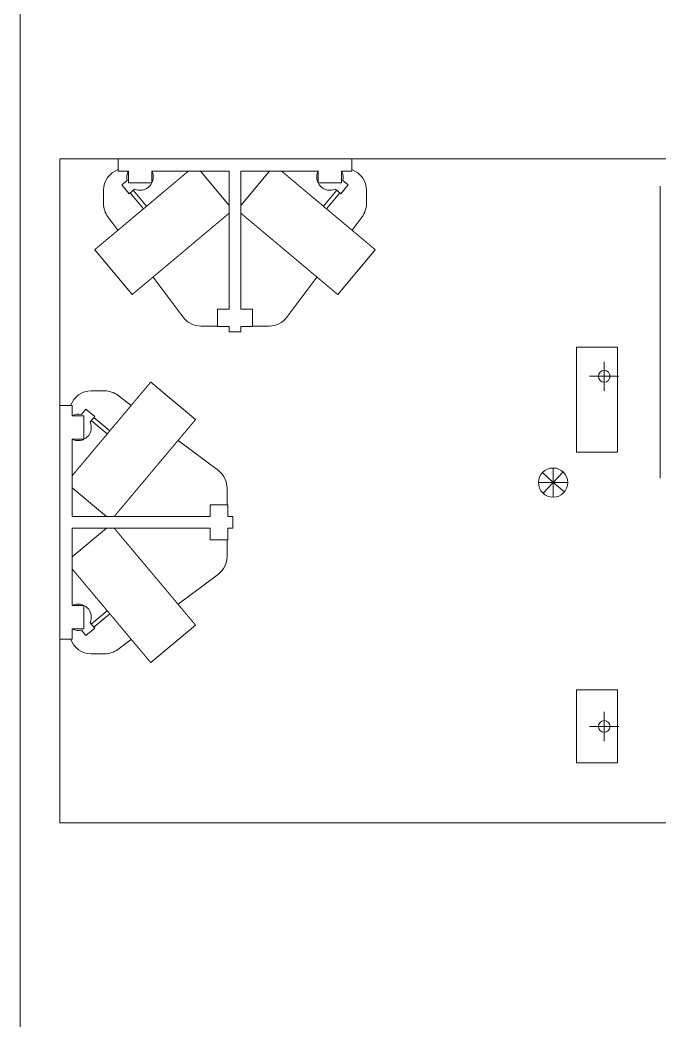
# Model space of a CAD drawing. Header units: millimetres. Extents: x 3056 to 110866, y 16649 to 58349.
# Drawn here: x 49320 to 51511, y 30720 to 34144 of the extents above; entities that cross this region are included whole.
import ezdxf

# ---------------------------------------------------------------- set-up
doc = ezdxf.new("R2010")
doc.units = ezdxf.units.MM
doc.layers.add('1', color=7, linetype='Continuous', true_color=0xffffff)

msp = doc.modelspace()

# ---------------------------------------------------------------- linework, layer by layer
at = {"layer": '1', "color": 143, "linetype": 'Continuous', "lineweight": 13}
msp.add_line((49320.5, 47349.3), (49320.5, 27999.3), dxfattribs=at)
at = {"layer": '1', "color": 80, "linetype": 'Continuous', "lineweight": 13}
for p, q in [((49456.5, 31395.3), (49456.5, 33669.3)), ((49456.5, 31395.3), (49456.5, 33669.3)), ((49456.5, 33669.3), (55083.5, 33669.3)), ((49456.5, 33669.3), (55083.5, 33669.3)), ((49656.5, 33669.3), (49656.5, 33626.3)), ((50456.5, 33669.3), (50456.5, 33626.3)), ((49656.5, 33626.3), (49691.5, 33626.3)), ((49691.5, 33626.3), (49691.5, 33586.3)), ((49771.5, 33626.3), (50036.5, 33626.3)), ((49771.5, 33626.3), (49771.5, 33586.3)), ((50036.5, 33509.2), (49938.2, 33626.3)), ((50036.5, 33626.3), (50036.5, 33154.3)), ((50076.5, 33626.3), (50076.5, 33154.3)), ((50174.7, 33626.3), (50076.5, 33509.2)), ((50076.5, 33626.3), (50341.5, 33626.3)), ((50341.5, 33626.3), (50341.5, 33586.3)), ((50421.5, 33626.3), (50421.5, 33586.3)), ((50421.5, 33626.3), (50456.5, 33626.3)), ((49687.6, 33595.1), (49668.9, 33579.4)), ((50425.3, 33595.1), (50444.1, 33579.4)), ((49606.5, 33515.3), (49606.5, 33561.3)), ((49694.1, 33549.3), (49668.9, 33579.4)), ((49771.5, 33586.3), (49691.5, 33586.3)), ((49712.9, 33565), (49694.1, 33549.3)), ((49753.9, 33506.8), (49708.3, 33561.2)), ((50421.5, 33586.3), (50341.5, 33586.3)), ((50404.7, 33561.2), (50359, 33506.8)), ((50400.1, 33565), (50418.8, 33549.3)), ((50418.8, 33549.3), (50444.1, 33579.4)), ((50506.5, 33561.3), (50506.5, 33515.3)), ((49697.6, 33552.2), (49743.2, 33497.8)), ((50369.7, 33497.8), (50415.4, 33552.2)), ((49621.5, 33470.3), (49655.8, 33424.5)), ((50457.1, 33424.5), (50491.5, 33470.3)), ((49576.2, 33357.7), (49704.8, 33204.5)), ((50408.2, 33204.5), (50536.7, 33357.7)), ((49776, 33264.2), (49879.5, 33126.3)), ((50233.5, 33126.3), (50336.9, 33264.2)), ((49996.5, 33154.3), (49996.5, 33094.3)), ((50036.5, 33154.3), (49996.5, 33154.3)), ((50076.5, 33154.3), (50116.5, 33154.3)), ((50116.5, 33154.3), (50116.5, 33094.3)), ((49996.5, 33096.3), (49939.5, 33096.3)), ((50036.5, 33094.3), (49996.5, 33094.3)), ((50036.5, 33094.3), (50036.5, 33076.3)), ((50076.5, 33076.3), (50036.5, 33076.3)), ((50076.5, 33094.3), (50116.5, 33094.3)), ((50076.5, 33094.3), (50076.5, 33076.3)), ((50076.7, 33091.6), (50076.5, 33091.6)), ((50076.7, 33091.6), (50076.7, 33094.3)), ((50173.5, 33096.3), (50116.5, 33096.3)), ((51226, 33024.3), (51226, 32664.3)), ((51366, 33024.3), (51226, 33024.3)), ((51366, 32664.3), (51366, 33024.3)), ((51320.5, 32974.3), (51320.5, 32874.3)), ((51270.5, 32924.3), (51370.5, 32924.3)), ((49564.5, 32874.3), (49610.5, 32874.3)), ((49921.3, 32776), (49768.1, 32904.6)), ((49701.3, 32824.9), (49655.5, 32859.3)), ((49456.5, 32824.3), (49499.5, 32824.3)), ((49499.5, 32789.3), (49499.5, 32824.3)), ((49530.6, 32793.2), (49546.4, 32811.9)), ((49576.5, 32786.7), (49546.4, 32811.9)), ((49499.5, 32789.3), (49539.5, 32789.3)), ((49539.5, 32789.3), (49539.5, 32709.3)), ((49560.7, 32767.9), (49576.5, 32786.7)), ((49564.6, 32772.5), (49619, 32726.8)), ((49628, 32737.6), (49573.6, 32783.2)), ((49499.5, 32709.3), (49539.5, 32709.3)), ((49499.5, 32444.3), (49499.5, 32709.3)), ((49999.5, 32601.3), (49861.5, 32704.8)), ((51226, 32664.3), (51366, 32664.3)), ((51145.5, 32560.3), (51145.5, 32610.3)), ((51145.5, 32560.3), (51179.8, 32596.7)), ((51145.5, 32560.3), (51109.1, 32594.6)), ((49499.5, 32542.5), (49616.5, 32444.3)), ((50029.5, 32541.3), (50029.5, 32484.3)), ((51145.5, 32560.3), (51095.5, 32560.3)), ((51145.5, 32560.3), (51111.1, 32523.9)), ((51145.5, 32560.3), (51184.3, 32528.8)), ((51145.5, 32560.3), (51145.5, 32510.3)), ((51145.5, 32560.3), (51195.5, 32560.3)), ((49971.5, 32484.3), (50031.5, 32484.3)), ((49971.5, 32444.3), (49971.5, 32484.3)), ((50031.5, 32444.3), (50031.5, 32484.3)), ((49499.5, 32444.3), (49971.5, 32444.3)), ((50034.1, 32444.6), (50031.5, 32444.5)), ((50031.5, 32444.3), (50049.5, 32444.3)), ((50034.1, 32444.6), (50034.1, 32444.3)), ((50049.5, 32444.3), (50049.5, 32404.3)), ((49499.5, 32139.3), (49499.5, 32404.3)), ((49616.5, 32404.3), (49499.5, 32306.1)), ((49499.5, 32404.3), (49971.5, 32404.3)), ((49971.5, 32404.3), (49971.5, 32364.3)), ((50031.5, 32404.3), (50049.5, 32404.3)), ((50031.5, 32404.3), (50031.5, 32364.3)), ((49971.5, 32364.3), (50031.5, 32364.3)), ((50029.5, 32364.3), (50029.5, 32307.3)), ((49861.5, 32143.8), (49999.5, 32247.3)), ((49499.5, 32139.3), (49539.5, 32139.3)), ((49539.5, 32139.3), (49539.5, 32059.3)), ((49619, 32121.8), (49564.6, 32076.1)), ((49573.6, 32065.4), (49628, 32111)), ((49499.5, 32059.3), (49539.5, 32059.3)), ((49499.5, 32024.3), (49499.5, 32059.3)), ((49530.6, 32055.4), (49546.4, 32036.7)), ((49576.5, 32061.9), (49546.4, 32036.7)), ((49560.7, 32080.7), (49576.5, 32061.9)), ((49768.1, 31944), (49921.3, 32072.6)), ((49456.5, 32024.3), (49499.5, 32024.3)), ((49655.5, 31989.3), (49701.3, 32023.7)), ((49610.5, 31974.3), (49564.5, 31974.3)), ((51226, 31850.3), (51226, 31600.3)), ((51366, 31850.3), (51226, 31850.3)), ((51366, 31600.3), (51366, 31850.3)), ((51320.5, 31775.3), (51320.5, 31675.3)), ((51270.5, 31725.3), (51370.5, 31725.3)), ((51226, 31600.3), (51366, 31600.3)), ((55083.5, 31395.3), (49456.5, 31395.3)), ((55083.5, 31395.3), (49456.5, 31395.3))]:
    msp.add_line(p, q, dxfattribs=at)
for centre, radius in [((51320.5, 32924.3), 20), ((51145.5, 32560.3), 50), ((51320.5, 31725.3), 20)]:
    msp.add_circle(centre, radius, dxfattribs=at)
for centre, radius, start, end in [((49681.5, 33561.3), 75, 109.4723, 180), ((49731.5, 33606.3), 45.2, 153.7683, 194.2622), ((49731.5, 33606.3), 45.2, 245.7378, 26.2321), ((50381.5, 33606.3), 45.2, 153.7679, 294.2622), ((50381.5, 33606.3), 45.2, 345.7378, 26.2317), ((50431.5, 33561.3), 75, 0, 70.5277), ((49681.5, 33515.3), 75, 180, 216.8699), ((50431.5, 33515.3), 75, 323.1301, 0), ((49939.5, 33171.3), 75, 216.8699, 270), ((50173.5, 33171.3), 75, 270, 323.1301), ((49564.5, 32799.3), 75, 90, 160.5277), ((49610.5, 32799.3), 75, 53.1301, 90), ((49519.5, 32749.3), 45.2, 75.7378, 116.2317), ((49519.5, 32749.3), 45.2, 243.7679, 24.2622), ((49954.5, 32541.3), 75, 0, 53.1301), ((49954.5, 32307.3), 75, 306.8699, 360), ((49519.5, 32099.3), 45.2, 335.7378, 116.2321), ((49519.5, 32099.3), 45.2, 243.7683, 284.2622), ((49564.5, 32049.3), 75, 199.4723, 270), ((49610.5, 32049.3), 75, 270, 306.8699)]:
    msp.add_arc(centre, radius, start, end, dxfattribs=at)
for points, knots in [([(49896.3, 33626.3), (49894.9, 33625.1), (49893.6, 33624), (49890.7, 33621.6), (49887.7, 33619), (49886.1, 33617.7), (49884.5, 33616.4), (49882.9, 33615), (49881.3, 33613.7), (49877.9, 33610.8), (49876.1, 33609.3), (49874.4, 33607.9), (49872.6, 33606.4), (49870.8, 33604.8), (49868.9, 33603.3), (49867, 33601.7), (49865.1, 33600.1), (49863.2, 33598.5), (49861.2, 33596.8), (49859.2, 33595.2), (49857.2, 33593.5), (49853.1, 33590), (49851.1, 33588.3), (49848.9, 33586.5), (49846.8, 33584.8), (49842.5, 33581.1), (49840.3, 33579.3), (49838.1, 33577.4), (49835.8, 33575.5), (49833.6, 33573.6), (49829, 33569.8), (49826.7, 33567.9), (49824.4, 33565.9), (49822, 33563.9), (49817.3, 33559.9), (49814.9, 33557.9), (49812.4, 33555.9), (49807.6, 33551.8), (49805.1, 33549.8), (49800.2, 33545.6), (49795.2, 33541.4), (49790.2, 33537.2), (49787.6, 33535.1), (49785.1, 33532.9), (49782.5, 33530.8), (49780, 33528.7), (49777.4, 33526.5), (49774.8, 33524.3), (49769.7, 33520), (49764.5, 33515.7), (49759.3, 33511.3), (49756.7, 33509.1), (49754.1, 33506.9), (49751.5, 33504.7), (49748.9, 33502.6), (49746.3, 33500.4), (49741, 33496), (49735.8, 33491.6), (49733.2, 33489.5), (49728.1, 33485.1), (49722.9, 33480.8), (49720.3, 33478.6), (49717.8, 33476.5), (49715.2, 33474.3), (49712.6, 33472.2), (49707.6, 33467.9), (49705, 33465.8), (49700, 33461.6), (49695, 33457.4), (49690.1, 33453.3), (49687.7, 33451.2), (49682.8, 33447.1), (49680.4, 33445.1), (49678, 33443.1), (49673.3, 33439.2), (49668.6, 33435.2), (49666.4, 33433.3), (49664.1, 33431.4), (49659.6, 33427.6), (49657.4, 33425.8), (49655.1, 33423.9), (49650.8, 33420.3), (49646.6, 33416.7), (49644.5, 33415), (49642.4, 33413.2), (49640.4, 33411.5), (49636.4, 33408.2), (49632.5, 33404.9), (49628.7, 33401.7), (49626.8, 33400.1), (49625, 33398.6), (49621.4, 33395.6), (49619.6, 33394.1), (49616.2, 33391.3), (49613, 33388.5), (49609.8, 33385.9), (49608.3, 33384.6), (49605.3, 33382.1), (49602.5, 33379.7), (49599.8, 33377.5), (49598.5, 33376.4), (49597.2, 33375.3), (49594.8, 33373.3), (49592.5, 33371.4), (49591.4, 33370.4), (49590.4, 33369.6), (49588.4, 33367.9), (49587.4, 33367.1), (49586.5, 33366.4), (49585.7, 33365.6), (49584, 33364.2), (49583.3, 33363.6), (49582.5, 33363), (49581.2, 33361.9), (49580.1, 33360.9), (49579, 33360.1), (49578.6, 33359.7), (49578.2, 33359.3), (49577.5, 33358.7), (49577.2, 33358.5), (49576.7, 33358.1), (49576.5, 33357.9), (49576.4, 33357.8), (49576.3, 33357.7), (49576.2, 33357.7), (49576.2, 33357.7)], [0, 0, 0.004297, 0.008583, 0.017594, 0.027014, 0.031922, 0.03682, 0.041921, 0.047017, 0.057596, 0.06307, 0.068539, 0.074203, 0.079856, 0.08568, 0.091514, 0.097504, 0.103499, 0.109665, 0.115827, 0.122145, 0.134936, 0.141403, 0.148027, 0.154642, 0.168161, 0.175045, 0.181939, 0.18896, 0.195984, 0.210266, 0.217524, 0.224778, 0.232139, 0.246979, 0.254439, 0.262007, 0.277215, 0.284855, 0.300324, 0.315928, 0.331666, 0.339598, 0.347521, 0.355503, 0.363488, 0.371516, 0.379537, 0.395671, 0.411854, 0.428087, 0.436221, 0.444351, 0.45249, 0.460634, 0.468768, 0.48505, 0.501297, 0.509417, 0.525614, 0.541748, 0.549779, 0.557801, 0.565796, 0.573782, 0.589655, 0.597524, 0.613223, 0.628767, 0.644169, 0.651822, 0.666967, 0.674441, 0.681924, 0.696673, 0.711217, 0.718372, 0.725521, 0.739597, 0.746495, 0.753403, 0.766957, 0.780229, 0.786713, 0.793203, 0.799539, 0.812055, 0.824253, 0.836117, 0.841959, 0.84764, 0.858803, 0.864304, 0.874919, 0.885166, 0.895017, 0.899749, 0.909007, 0.917861, 0.926292, 0.930395, 0.934291, 0.941864, 0.949005, 0.952457, 0.955687, 0.96193, 0.964927, 0.967705, 0.970478, 0.975566, 0.97787, 0.980181, 0.984315, 0.987983, 0.991156, 0.992509, 0.993852, 0.996063, 0.996926, 0.998396, 0.999011, 0.999375, 0.999753, 0.999869, 1, 1]), ([(50536.7, 33357.7), (50536.7, 33357.7), (50536.7, 33357.7), (50536.5, 33357.8), (50536.4, 33357.9), (50536.2, 33358.1), (50535.8, 33358.5), (50535.5, 33358.7), (50535.1, 33359), (50534.8, 33359.3), (50534.3, 33359.7), (50533.9, 33360.1), (50533.4, 33360.5), (50532.3, 33361.4), (50531.7, 33361.9), (50531.1, 33362.4), (50530.4, 33363), (50529.7, 33363.6), (50528.1, 33364.9), (50527.3, 33365.6), (50526.4, 33366.4), (50525.5, 33367.1), (50523.6, 33368.7), (50522.6, 33369.6), (50521.5, 33370.4), (50520.4, 33371.4), (50519.3, 33372.3), (50518.1, 33373.3), (50517, 33374.3), (50514.5, 33376.4), (50513.1, 33377.5), (50511.8, 33378.6), (50510.4, 33379.7), (50509.1, 33380.9), (50507.6, 33382.1), (50504.6, 33384.6), (50503.1, 33385.9), (50500, 33388.5), (50496.7, 33391.3), (50495, 33392.7), (50493.3, 33394.1), (50491.5, 33395.6), (50489.8, 33397.1), (50486.1, 33400.1), (50482.4, 33403.3), (50480.5, 33404.9), (50478.6, 33406.5), (50476.6, 33408.2), (50474.6, 33409.8), (50472.6, 33411.5), (50470.5, 33413.2), (50466.4, 33416.7), (50464.3, 33418.5), (50462.1, 33420.3), (50460, 33422.1), (50457.8, 33423.9), (50453.4, 33427.6), (50451.1, 33429.5), (50448.9, 33431.4), (50446.6, 33433.3), (50444.3, 33435.2), (50442, 33437.2), (50437.3, 33441.1), (50434.9, 33443.1), (50430.1, 33447.1), (50427.7, 33449.2), (50425.3, 33451.2), (50422.8, 33453.3), (50420.4, 33455.3), (50417.9, 33457.4), (50415.4, 33459.5), (50412.9, 33461.6), (50410.4, 33463.7), (50407.9, 33465.8), (50405.4, 33467.9), (50400.3, 33472.2), (50395.2, 33476.5), (50390, 33480.8), (50384.9, 33485.1), (50382.3, 33487.3), (50379.7, 33489.5), (50374.5, 33493.8), (50371.9, 33496), (50369.3, 33498.2), (50366.7, 33500.4), (50364.1, 33502.6), (50358.9, 33506.9), (50353.7, 33511.3), (50348.5, 33515.7), (50345.9, 33517.8), (50343.3, 33520), (50340.7, 33522.2), (50338.1, 33524.3), (50335.5, 33526.5), (50330.4, 33530.8), (50327.9, 33532.9), (50322.8, 33537.2), (50317.8, 33541.4), (50312.8, 33545.6), (50310.3, 33547.7), (50305.4, 33551.8), (50302.9, 33553.9), (50300.5, 33555.9), (50298.1, 33557.9), (50293.3, 33562), (50290.9, 33563.9), (50286.2, 33567.9), (50283.9, 33569.8), (50279.4, 33573.6), (50277.1, 33575.5), (50274.9, 33577.4), (50270.4, 33581.1), (50266.1, 33584.8), (50261.9, 33588.3), (50259.8, 33590), (50257.7, 33591.8), (50255.7, 33593.5), (50251.7, 33596.8), (50249.8, 33598.5), (50247.8, 33600.1), (50245.9, 33601.7), (50244, 33603.3), (50242.2, 33604.8), (50238.6, 33607.9), (50236.8, 33609.3), (50235.1, 33610.8), (50231.7, 33613.7), (50228.4, 33616.4), (50225.3, 33619), (50223.8, 33620.3), (50220.8, 33622.8), (50219.4, 33624), (50216.6, 33626.3)], [0, 0, 0.000121, 0.000248, 0.000616, 0.00098, 0.001605, 0.003074, 0.003937, 0.005043, 0.006139, 0.007492, 0.008835, 0.010431, 0.013851, 0.015675, 0.017752, 0.01982, 0.02212, 0.026979, 0.029513, 0.032286, 0.035063, 0.041077, 0.044303, 0.047544, 0.050995, 0.054451, 0.058127, 0.061808, 0.069596, 0.073709, 0.077815, 0.082139, 0.086458, 0.090984, 0.100242, 0.104974, 0.114825, 0.125071, 0.130379, 0.135696, 0.141188, 0.146689, 0.158032, 0.169734, 0.175748, 0.181756, 0.187935, 0.194119, 0.200461, 0.206797, 0.219772, 0.226405, 0.233043, 0.239811, 0.246588, 0.260403, 0.267432, 0.27447, 0.281629, 0.288784, 0.296046, 0.310692, 0.318076, 0.333023, 0.340596, 0.348178, 0.355831, 0.363489, 0.371223, 0.378962, 0.386778, 0.394583, 0.402466, 0.410345, 0.426218, 0.44219, 0.458252, 0.474386, 0.482485, 0.490573, 0.50682, 0.51495, 0.523084, 0.531223, 0.539367, 0.555649, 0.571903, 0.588136, 0.596235, 0.604329, 0.612396, 0.620453, 0.628485, 0.644488, 0.65247, 0.668334, 0.684073, 0.699676, 0.707401, 0.722785, 0.730429, 0.737993, 0.745552, 0.760491, 0.767852, 0.782476, 0.789734, 0.804016, 0.811031, 0.818051, 0.831839, 0.845358, 0.858588, 0.865064, 0.871531, 0.877855, 0.890325, 0.896491, 0.902487, 0.908486, 0.91431, 0.920144, 0.931451, 0.936921, 0.942394, 0.952973, 0.963171, 0.972986, 0.977686, 0.986905, 0.991407, 1, 1]), ([(51511.5, 33575.9), (51511.5, 33575.9), (51511.5, 33575.7), (51511.5, 33575.5), (51511.5, 33575), (51511.5, 33574.3), (51511.5, 33573.3), (51511.5, 33572.8), (51511.5, 33571.5), (51511.5, 33570.1), (51511.5, 33568.4), (51511.5, 33566.6), (51511.5, 33564.5), (51511.5, 33562.2), (51511.5, 33559.8), (51511.5, 33557.1), (51511.5, 33554.2), (51511.5, 33551.1), (51511.5, 33549.5), (51511.5, 33546.2), (51511.5, 33542.6), (51511.5, 33538.9), (51511.5, 33534.9), (51511.5, 33530.8), (51511.5, 33526.4), (51511.5, 33521.9), (51511.5, 33517.2), (51511.5, 33512.3), (51511.5, 33507.2), (51511.5, 33502), (51511.5, 33496.6), (51511.5, 33491), (51511.5, 33485.2), (51511.5, 33479.3), (51511.5, 33473.1), (51511.5, 33466.9), (51511.5, 33460.4), (51511.5, 33453.8), (51511.5, 33447.1), (51511.5, 33440.2), (51511.5, 33433.1), (51511.5, 33425.9), (51511.5, 33422.2), (51511.5, 33414.8), (51511.5, 33407.2), (51511.5, 33399.5), (51511.5, 33391.6), (51511.5, 33383.7), (51511.5, 33375.6), (51511.5, 33367.3), (51511.5, 33359), (51511.5, 33350.5), (51511.5, 33341.9), (51511.5, 33337.6), (51511.5, 33328.9), (51511.5, 33320), (51511.5, 33311.1), (51511.5, 33302), (51511.5, 33292.9), (51511.5, 33283.7), (51511.5, 33274.3), (51511.5, 33264.9), (51511.5, 33255.4), (51511.5, 33245.9), (51511.5, 33236.3), (51511.5, 33231.4), (51511.5, 33221.7), (51511.5, 33211.9), (51511.5, 33202.1), (51511.5, 33192.2), (51511.5, 33182.2), (51511.5, 33177.2), (51511.5, 33167.2), (51511.5, 33157.2), (51511.5, 33152.1), (51511.5, 33142), (51511.5, 33131.9), (51511.5, 33121.8), (51511.5, 33111.6), (51511.5, 33101.4), (51511.5, 33091.2), (51511.5, 33081), (51511.5, 33075.9)], [0, 0, 0.000106, 0.000519, 0.000831, 0.001873, 0.003328, 0.005196, 0.006339, 0.008832, 0.011732, 0.01505, 0.01877, 0.022902, 0.027443, 0.032385, 0.037735, 0.043482, 0.049625, 0.052795, 0.059537, 0.066665, 0.074179, 0.082084, 0.090366, 0.099034, 0.108072, 0.117481, 0.127254, 0.137393, 0.147892, 0.158745, 0.169953, 0.181499, 0.19339, 0.205613, 0.218171, 0.231051, 0.244253, 0.257768, 0.27159, 0.285719, 0.300144, 0.307499, 0.322358, 0.337498, 0.352918, 0.368602, 0.384551, 0.400755, 0.417206, 0.433907, 0.450835, 0.467996, 0.476632, 0.494126, 0.511827, 0.529729, 0.547831, 0.56612, 0.584587, 0.60323, 0.622037, 0.640997, 0.66011, 0.679367, 0.689061, 0.708513, 0.728087, 0.747772, 0.767558, 0.787449, 0.797413, 0.817432, 0.837524, 0.847605, 0.867798, 0.888044, 0.908338, 0.928668, 0.949025, 0.969409, 0.989803, 1, 1]), ([(50036.5, 33482.8), (50035.4, 33481.9), (50034.4, 33481.1), (50032.2, 33479.2), (50031, 33478.2), (50029.9, 33477.3), (50028.6, 33476.2), (50027.4, 33475.2), (50026.1, 33474.1), (50024.8, 33473), (50023.4, 33471.8), (50020.6, 33469.5), (50019.1, 33468.2), (50016.1, 33465.7), (50014.5, 33464.4), (50011.3, 33461.7), (50008, 33458.9), (50006.3, 33457.5), (50004.5, 33456), (50001, 33453), (49999.2, 33451.5), (49997.3, 33449.9), (49995.4, 33448.4), (49993.5, 33446.8), (49989.6, 33443.5), (49987.6, 33441.8), (49985.6, 33440.1), (49981.5, 33436.7), (49979.4, 33435), (49977.3, 33433.2), (49975.2, 33431.4), (49970.9, 33427.8), (49966.5, 33424.1), (49962, 33420.3), (49957.4, 33416.5), (49955.1, 33414.5), (49950.4, 33410.6), (49948, 33408.6), (49945.7, 33406.6), (49943.3, 33404.6), (49940.8, 33402.6), (49938.4, 33400.5), (49936, 33398.5), (49933.5, 33396.4), (49931.1, 33394.3), (49928.6, 33392.3), (49923.6, 33388.1), (49918.5, 33383.9), (49916, 33381.7), (49913.5, 33379.6), (49910.9, 33377.5), (49908.4, 33375.3), (49905.8, 33373.2), (49903.2, 33371), (49900.6, 33368.8), (49898.1, 33366.7), (49895.5, 33364.5), (49890.3, 33360.1), (49887.7, 33358), (49882.5, 33353.6), (49877.3, 33349.2), (49872.1, 33344.9), (49869.5, 33342.7), (49866.9, 33340.5), (49864.3, 33338.3), (49861.7, 33336.1), (49859.1, 33334), (49856.5, 33331.8), (49853.9, 33329.6), (49848.8, 33325.3), (49846.2, 33323.1), (49841.1, 33318.9), (49838.5, 33316.7), (49836, 33314.6), (49833.5, 33312.5), (49828.5, 33308.3), (49826, 33306.2), (49821, 33302), (49818.6, 33300), (49816.1, 33297.9), (49813.7, 33295.9), (49808.9, 33291.8), (49806.5, 33289.8), (49801.8, 33285.9), (49799.4, 33283.9), (49794.8, 33280), (49792.5, 33278.1), (49790.3, 33276.2), (49785.8, 33272.5), (49783.6, 33270.6), (49781.5, 33268.8), (49779.3, 33267), (49775, 33263.4), (49770.9, 33260), (49766.8, 33256.6), (49764.9, 33254.9), (49762.9, 33253.2), (49761, 33251.6), (49759, 33250), (49757.2, 33248.4), (49753.5, 33245.4), (49749.9, 33242.4), (49748.2, 33240.9), (49746.5, 33239.5), (49743.1, 33236.7), (49739.9, 33234), (49738.3, 33232.6), (49736.8, 33231.4), (49733.9, 33228.9), (49732.4, 33227.7), (49731, 33226.5), (49729.6, 33225.4), (49727, 33223.1), (49725.8, 33222.1), (49724.5, 33221.1), (49723.3, 33220.1), (49721.1, 33218.2), (49720, 33217.2), (49717.9, 33215.5), (49716.9, 33214.7), (49715.1, 33213.1), (49714.2, 33212.4), (49713.4, 33211.7), (49712.6, 33211), (49711.8, 33210.4), (49711.1, 33209.8), (49710.4, 33209.2), (49709.8, 33208.7), (49709.2, 33208.2), (49708.6, 33207.7), (49707.6, 33206.8), (49707.2, 33206.5), (49706.7, 33206.1), (49706.4, 33205.8), (49706, 33205.5), (49705.5, 33205.1), (49705.3, 33204.9), (49705.1, 33204.7), (49705, 33204.6), (49704.8, 33204.5), (49704.8, 33204.5), (49704.8, 33204.5)], [0, 0, 0.00311, 0.006206, 0.012842, 0.016382, 0.019912, 0.023659, 0.027403, 0.031349, 0.035301, 0.039451, 0.047965, 0.052311, 0.061415, 0.066155, 0.075823, 0.085855, 0.090964, 0.096255, 0.106998, 0.112463, 0.118084, 0.123714, 0.129508, 0.141249, 0.147195, 0.153293, 0.16565, 0.171895, 0.178288, 0.184672, 0.197719, 0.211025, 0.22457, 0.238367, 0.245367, 0.259476, 0.266585, 0.273784, 0.280993, 0.288287, 0.295587, 0.302964, 0.310347, 0.317802, 0.325262, 0.340321, 0.35551, 0.363156, 0.370807, 0.378501, 0.386204, 0.393945, 0.401692, 0.409468, 0.417249, 0.425051, 0.440696, 0.44852, 0.464212, 0.479912, 0.495613, 0.503459, 0.511309, 0.519138, 0.526971, 0.534777, 0.542589, 0.550365, 0.565897, 0.573638, 0.589045, 0.5967, 0.604346, 0.611953, 0.627077, 0.63461, 0.649539, 0.656926, 0.664308, 0.671606, 0.686119, 0.693332, 0.707558, 0.714566, 0.728476, 0.735371, 0.74216, 0.755596, 0.762262, 0.76879, 0.775326, 0.788121, 0.800629, 0.812851, 0.818806, 0.824766, 0.830564, 0.836367, 0.842001, 0.853113, 0.863882, 0.869182, 0.8743, 0.884354, 0.894052, 0.898801, 0.903355, 0.912285, 0.916644, 0.920817, 0.92498, 0.932899, 0.93666, 0.940412, 0.943964, 0.950843, 0.954174, 0.960401, 0.963303, 0.968872, 0.971548, 0.973994, 0.976449, 0.978669, 0.980899, 0.982894, 0.984885, 0.986646, 0.988415, 0.991477, 0.992783, 0.994076, 0.995147, 0.996214, 0.997871, 0.998461, 0.999055, 0.999406, 0.999761, 0.999883, 1, 1]), ([(50408.2, 33204.5), (50408.1, 33204.5), (50408.1, 33204.5), (50408, 33204.6), (50407.9, 33204.7), (50407.7, 33204.9), (50407.5, 33205.1), (50406.9, 33205.5), (50406.6, 33205.8), (50406.2, 33206.1), (50405.8, 33206.5), (50405.4, 33206.8), (50404.3, 33207.7), (50403.2, 33208.7), (50402.5, 33209.2), (50401.8, 33209.8), (50401.1, 33210.4), (50400.4, 33211), (50399.6, 33211.7), (50398.7, 33212.4), (50397.9, 33213.1), (50397, 33213.9), (50396, 33214.7), (50395, 33215.5), (50394, 33216.4), (50393, 33217.2), (50391.9, 33218.2), (50390.8, 33219.1), (50388.4, 33221.1), (50387.2, 33222.1), (50384.6, 33224.2), (50383.3, 33225.4), (50380.5, 33227.7), (50379.1, 33228.9), (50377.6, 33230.1), (50374.6, 33232.6), (50373, 33234), (50371.5, 33235.3), (50369.8, 33236.7), (50368.2, 33238), (50366.5, 33239.5), (50364.8, 33240.9), (50363, 33242.4), (50359.5, 33245.4), (50357.6, 33246.9), (50353.9, 33250), (50352, 33251.6), (50348.1, 33254.9), (50346.1, 33256.6), (50342, 33260), (50337.9, 33263.4), (50333.7, 33267), (50331.5, 33268.8), (50329.3, 33270.6), (50327.1, 33272.5), (50324.9, 33274.3), (50322.7, 33276.2), (50318.1, 33280), (50315.8, 33282), (50311.2, 33285.9), (50306.5, 33289.8), (50304.1, 33291.8), (50301.7, 33293.8), (50296.8, 33297.9), (50294.4, 33300), (50289.5, 33304.1), (50287, 33306.2), (50284.5, 33308.3), (50279.5, 33312.5), (50276.9, 33314.6), (50271.9, 33318.9), (50269.3, 33321), (50264.2, 33325.3), (50261.6, 33327.5), (50259, 33329.6), (50253.9, 33334), (50248.7, 33338.3), (50243.5, 33342.7), (50240.9, 33344.9), (50235.7, 33349.2), (50233.1, 33351.4), (50230.5, 33353.6), (50227.9, 33355.8), (50222.7, 33360.1), (50220.1, 33362.3), (50217.5, 33364.5), (50214.9, 33366.7), (50212.3, 33368.8), (50207.1, 33373.2), (50204.6, 33375.3), (50199.5, 33379.6), (50194.4, 33383.9), (50189.4, 33388.1), (50184.4, 33392.3), (50179.4, 33396.4), (50177, 33398.5), (50172.1, 33402.6), (50169.7, 33404.6), (50167.3, 33406.6), (50164.9, 33408.6), (50160.2, 33412.6), (50157.9, 33414.5), (50153.3, 33418.4), (50151, 33420.3), (50148.7, 33422.2), (50146.5, 33424.1), (50142.1, 33427.8), (50137.7, 33431.4), (50135.6, 33433.2), (50131.4, 33436.7), (50129.3, 33438.4), (50125.3, 33441.8), (50123.3, 33443.5), (50119.4, 33446.8), (50117.5, 33448.4), (50113.8, 33451.5), (50112, 33453), (50110.2, 33454.5), (50108.4, 33456), (50106.7, 33457.5), (50105, 33458.9), (50101.6, 33461.7), (50098.4, 33464.4), (50095.3, 33467), (50093.8, 33468.2), (50090.9, 33470.7), (50089.6, 33471.8), (50088.2, 33473), (50086.9, 33474.1), (50084.3, 33476.2), (50081.9, 33478.2), (50080.7, 33479.2), (50078.5, 33481.1), (50077.5, 33481.9), (50076.5, 33482.8)], [0, 0, 0.000126, 0.000239, 0.000594, 0.000955, 0.001548, 0.002138, 0.003795, 0.004862, 0.005924, 0.007226, 0.008522, 0.011585, 0.015124, 0.017115, 0.01911, 0.02133, 0.02356, 0.026006, 0.028461, 0.031128, 0.033808, 0.036706, 0.039598, 0.042722, 0.045835, 0.049167, 0.052502, 0.059588, 0.063349, 0.07106, 0.075029, 0.083356, 0.087724, 0.092083, 0.101208, 0.105958, 0.110711, 0.115646, 0.120587, 0.125709, 0.130827, 0.136127, 0.146896, 0.152365, 0.163633, 0.169436, 0.181194, 0.187158, 0.19938, 0.211888, 0.224683, 0.23121, 0.237747, 0.244404, 0.251066, 0.257849, 0.271534, 0.278429, 0.292451, 0.306678, 0.31389, 0.321099, 0.335701, 0.343084, 0.357934, 0.365389, 0.372932, 0.388056, 0.395654, 0.410965, 0.418658, 0.434112, 0.441854, 0.449635, 0.465223, 0.480871, 0.496541, 0.504387, 0.520087, 0.527938, 0.535797, 0.543634, 0.559313, 0.567142, 0.574949, 0.582751, 0.590532, 0.606055, 0.613796, 0.629202, 0.6445, 0.659688, 0.674747, 0.689663, 0.697036, 0.711713, 0.719017, 0.726216, 0.733425, 0.747638, 0.754642, 0.768534, 0.77543, 0.782205, 0.788975, 0.802281, 0.815328, 0.821721, 0.834359, 0.840609, 0.852805, 0.858751, 0.870492, 0.876286, 0.887546, 0.893002, 0.898462, 0.903754, 0.909036, 0.914155, 0.924187, 0.933854, 0.94314, 0.947689, 0.956399, 0.960549, 0.964709, 0.968651, 0.976341, 0.983628, 0.987158, 0.993794, 0.9969, 1, 1]), ([(51511.5, 33075.9), (51511.5, 33065.7), (51511.5, 33055.6), (51511.5, 33045.4), (51511.5, 33035.2), (51511.5, 33025), (51511.5, 33014.9), (51511.5, 33009.8), (51511.5, 32999.7), (51511.5, 32989.7), (51511.5, 32979.7), (51511.5, 32969.7), (51511.5, 32959.7), (51511.5, 32949.8), (51511.5, 32940), (51511.5, 32930.2), (51511.5, 32925.3), (51511.5, 32915.6), (51511.5, 32906), (51511.5, 32896.4), (51511.5, 32891.7), (51511.5, 32882.3), (51511.5, 32872.9), (51511.5, 32863.6), (51511.5, 32854.4), (51511.5, 32849.9), (51511.5, 32840.8), (51511.5, 32831.9), (51511.5, 32823), (51511.5, 32814.3), (51511.5, 32805.6), (51511.5, 32797.1), (51511.5, 32788.7), (51511.5, 32780.4), (51511.5, 32772.2), (51511.5, 32764.2), (51511.5, 32756.3), (51511.5, 32748.5), (51511.5, 32740.9), (51511.5, 32733.4), (51511.5, 32726), (51511.5, 32718.8), (51511.5, 32715.3), (51511.5, 32708.3), (51511.5, 32704.8), (51511.5, 32698.1), (51511.5, 32691.5), (51511.5, 32685), (51511.5, 32678.8), (51511.5, 32672.6), (51511.5, 32666.7), (51511.5, 32660.9), (51511.5, 32655.3), (51511.5, 32649.9), (51511.5, 32644.6), (51511.5, 32639.6), (51511.5, 32634.7), (51511.5, 32630), (51511.5, 32625.5), (51511.5, 32621.1), (51511.5, 32617), (51511.5, 32613), (51511.5, 32609.3), (51511.5, 32605.7), (51511.5, 32602.3), (51511.5, 32599.2), (51511.5, 32596.2), (51511.5, 32593.4), (51511.5, 32590.9), (51511.5, 32588.5), (51511.5, 32586.3), (51511.5, 32584.3), (51511.5, 32582.6), (51511.5, 32581), (51511.5, 32579.7), (51511.5, 32578.5), (51511.5, 32577.6), (51511.5, 32577.2), (51511.5, 32576.6), (51511.5, 32576.2), (51511.5, 32576), (51511.5, 32575.9)], [0, 0, 0.020399, 0.040788, 0.061161, 0.081513, 0.101827, 0.122094, 0.132207, 0.152399, 0.172524, 0.192579, 0.212555, 0.232441, 0.252232, 0.271917, 0.29149, 0.301248, 0.320637, 0.339888, 0.359001, 0.368484, 0.38737, 0.406097, 0.42465, 0.443027, 0.452171, 0.470274, 0.488176, 0.505876, 0.523371, 0.540643, 0.557687, 0.574504, 0.591083, 0.607413, 0.623489, 0.639311, 0.654863, 0.67014, 0.685142, 0.699858, 0.714283, 0.721347, 0.735322, 0.742233, 0.755748, 0.768951, 0.781831, 0.794388, 0.806611, 0.818502, 0.830048, 0.841251, 0.852104, 0.862602, 0.872746, 0.88252, 0.891929, 0.900967, 0.909629, 0.917916, 0.925816, 0.933336, 0.940464, 0.9472, 0.953545, 0.959492, 0.965038, 0.970187, 0.974928, 0.979262, 0.983194, 0.986713, 0.989819, 0.992518, 0.994804, 0.996672, 0.997397, 0.998645, 0.999481, 0.999894, 1, 1]), ([(49768.1, 32904.6), (49768, 32904.5), (49767.9, 32904.4), (49767.8, 32904.2), (49767.7, 32904.1), (49767.5, 32903.9), (49767, 32903.3), (49766.7, 32902.9), (49766.4, 32902.6), (49766.1, 32902.2), (49765.7, 32901.7), (49765.3, 32901.2), (49764.9, 32900.7), (49764.4, 32900.1), (49763.9, 32899.5), (49763.3, 32898.9), (49762.8, 32898.2), (49761.5, 32896.7), (49760.8, 32895.9), (49759.4, 32894.2), (49758.7, 32893.3), (49757.9, 32892.4), (49757.1, 32891.4), (49756.2, 32890.4), (49755.3, 32889.3), (49754.4, 32888.2), (49753.5, 32887.1), (49752.5, 32886), (49751.5, 32884.8), (49750.4, 32883.5), (49749.4, 32882.3), (49748.3, 32881), (49746, 32878.3), (49743.6, 32875.4), (49742.4, 32874), (49741.2, 32872.5), (49739.9, 32871), (49737.2, 32867.8), (49734.5, 32864.5), (49733.1, 32862.8), (49730.2, 32859.4), (49728.7, 32857.6), (49727.2, 32855.8), (49724.1, 32852.1), (49722.5, 32850.2), (49719.3, 32846.4), (49715.9, 32842.4), (49714.2, 32840.4), (49710.8, 32836.3), (49707.3, 32832.1), (49705.5, 32830), (49701.9, 32825.6), (49700, 32823.4), (49698.1, 32821.2), (49696.3, 32819), (49694.4, 32816.7), (49690.5, 32812.1), (49688.6, 32809.8), (49684.6, 32805.1), (49682.7, 32802.7), (49680.6, 32800.3), (49678.6, 32798), (49676.6, 32795.5), (49674.6, 32793.1), (49672.5, 32790.7), (49670.5, 32788.2), (49666.3, 32783.2), (49664.2, 32780.7), (49662.1, 32778.2), (49657.9, 32773.2), (49655.7, 32770.7), (49651.5, 32765.6), (49647.2, 32760.4), (49645, 32757.9), (49642.8, 32755.3), (49638.5, 32750.1), (49634.1, 32744.9), (49629.8, 32739.7), (49627.6, 32737.1), (49625.4, 32734.5), (49621, 32729.3), (49618.8, 32726.7), (49614.5, 32721.5), (49610.1, 32716.3), (49607.9, 32713.7), (49603.6, 32708.5), (49601.4, 32705.9), (49599.3, 32703.4), (49597.1, 32700.8), (49592.8, 32695.7), (49590.7, 32693.2), (49588.6, 32690.6), (49586.5, 32688.1), (49582.2, 32683.1), (49580.1, 32680.6), (49576, 32675.6), (49573.9, 32673.2), (49569.9, 32668.3), (49567.8, 32665.9), (49563.8, 32661.1), (49559.9, 32656.4), (49557.9, 32654.1), (49556, 32651.8), (49554, 32649.5), (49552.1, 32647.2), (49550.2, 32644.9), (49548.3, 32642.7), (49546.5, 32640.5), (49542.8, 32636.1), (49541, 32634), (49537.5, 32629.7), (49535.7, 32627.6), (49534, 32625.6), (49530.6, 32621.5), (49528.9, 32619.6), (49527.3, 32617.6), (49525.7, 32615.7), (49524.1, 32613.7), (49520.9, 32610), (49517.9, 32606.4), (49516.4, 32604.6), (49515, 32602.9), (49513.5, 32601.2), (49512.1, 32599.5), (49509.4, 32596.2), (49506.7, 32593.1), (49504.2, 32590.1), (49503, 32588.6), (49501.8, 32587.2), (49499.5, 32584.4)], [0, 0, 0.000243, 0.000611, 0.000984, 0.001596, 0.002212, 0.003937, 0.005042, 0.006143, 0.007487, 0.00884, 0.010427, 0.012018, 0.013846, 0.01568, 0.017747, 0.019819, 0.02443, 0.026974, 0.032291, 0.035063, 0.038066, 0.041072, 0.044308, 0.047539, 0.050999, 0.054451, 0.058132, 0.061804, 0.0657, 0.069601, 0.073713, 0.082135, 0.090988, 0.09551, 0.100251, 0.104979, 0.11483, 0.125077, 0.13038, 0.141193, 0.146684, 0.15236, 0.163883, 0.16973, 0.181757, 0.194124, 0.200453, 0.213287, 0.22641, 0.233035, 0.246589, 0.253496, 0.2604, 0.267433, 0.274475, 0.288785, 0.296051, 0.310694, 0.318077, 0.325552, 0.333029, 0.340598, 0.348174, 0.355828, 0.363491, 0.378968, 0.386775, 0.39459, 0.410346, 0.418279, 0.434205, 0.450223, 0.45825, 0.466321, 0.482482, 0.498705, 0.514956, 0.523082, 0.53123, 0.547508, 0.555642, 0.57191, 0.588143, 0.596237, 0.612394, 0.620456, 0.628487, 0.636509, 0.652473, 0.660405, 0.668328, 0.676206, 0.691873, 0.699683, 0.715134, 0.722792, 0.738, 0.745556, 0.760485, 0.775221, 0.782475, 0.789732, 0.796874, 0.804019, 0.811035, 0.818059, 0.824944, 0.838598, 0.845352, 0.858592, 0.865068, 0.871535, 0.884177, 0.89033, 0.896495, 0.902494, 0.90849, 0.920148, 0.931455, 0.936928, 0.942399, 0.947692, 0.952978, 0.963179, 0.97299, 0.9824, 0.986908, 0.991407, 1, 1]), ([(49921.3, 32776), (49921.3, 32776), (49921.2, 32775.9), (49921.1, 32775.8), (49921, 32775.7), (49920.9, 32775.5), (49920.7, 32775.3), (49920.2, 32774.7), (49919.9, 32774.4), (49919.6, 32774), (49918.9, 32773.2), (49918.1, 32772.2), (49917.6, 32771.6), (49917.1, 32771), (49916, 32769.7), (49915.4, 32768.9), (49914.7, 32768.2), (49914.1, 32767.4), (49913.4, 32766.6), (49912.6, 32765.7), (49911.9, 32764.8), (49911.1, 32763.8), (49909.4, 32761.8), (49908.5, 32760.8), (49906.7, 32758.6), (49905.7, 32757.4), (49904.7, 32756.2), (49903.7, 32755), (49902.6, 32753.8), (49901.5, 32752.4), (49900.4, 32751.1), (49898.1, 32748.4), (49896.9, 32746.9), (49895.7, 32745.5), (49893.1, 32742.4), (49890.5, 32739.3), (49889.1, 32737.6), (49887.7, 32736), (49886.3, 32734.3), (49883.4, 32730.9), (49881.9, 32729.1), (49878.9, 32725.5), (49877.3, 32723.6), (49874.1, 32719.8), (49872.5, 32717.9), (49870.9, 32715.9), (49867.5, 32711.9), (49865.8, 32709.9), (49862.3, 32705.7), (49860.5, 32703.6), (49858.8, 32701.5), (49856.9, 32699.3), (49855.1, 32697.1), (49851.4, 32692.7), (49847.6, 32688.2), (49843.8, 32683.7), (49841.9, 32681.3), (49839.9, 32679), (49835.9, 32674.3), (49833.9, 32671.9), (49829.9, 32667.1), (49825.8, 32662.2), (49823.8, 32659.8), (49821.7, 32657.3), (49819.6, 32654.8), (49815.4, 32649.8), (49811.2, 32644.8), (49809, 32642.2), (49806.9, 32639.7), (49802.6, 32634.6), (49800.5, 32632), (49798.3, 32629.4), (49794, 32624.3), (49789.6, 32619.1), (49785.3, 32613.9), (49783.1, 32611.3), (49780.9, 32608.7), (49778.7, 32606.1), (49774.4, 32600.9), (49770, 32595.7), (49767.8, 32593.1), (49765.6, 32590.5), (49763.4, 32587.9), (49759.1, 32582.7), (49754.8, 32577.5), (49752.6, 32575), (49750.5, 32572.4), (49746.2, 32567.3), (49741.9, 32562.2), (49739.8, 32559.7), (49735.6, 32554.7), (49733.5, 32552.2), (49731.4, 32549.7), (49729.3, 32547.2), (49727.3, 32544.8), (49723.2, 32539.9), (49721.2, 32537.5), (49717.2, 32532.7), (49715.2, 32530.4), (49711.3, 32525.7), (49709.3, 32523.4), (49707.4, 32521.1), (49703.6, 32516.5), (49701.7, 32514.3), (49698, 32509.9), (49694.4, 32505.6), (49690.8, 32501.3), (49689.1, 32499.2), (49687.3, 32497.2), (49683.9, 32493.1), (49680.6, 32489.2), (49679, 32487.3), (49675.8, 32483.5), (49674.3, 32481.6), (49672.7, 32479.8), (49671.2, 32478), (49668.3, 32474.5), (49666.9, 32472.8), (49664.1, 32469.5), (49662.7, 32467.8), (49660.1, 32464.7), (49658.8, 32463.2), (49657.5, 32461.7), (49655.1, 32458.8), (49653.9, 32457.4), (49652.8, 32456), (49651.7, 32454.7), (49650.6, 32453.4), (49648.5, 32450.9), (49646.5, 32448.6), (49645.6, 32447.5), (49644.7, 32446.4), (49643, 32444.3)], [0, 0, 0.000117, 0.000243, 0.000595, 0.00095, 0.001545, 0.002135, 0.003799, 0.004862, 0.005929, 0.008523, 0.011593, 0.01335, 0.01512, 0.01911, 0.021335, 0.023556, 0.026011, 0.028461, 0.031129, 0.033809, 0.03671, 0.042722, 0.045835, 0.052498, 0.056045, 0.059589, 0.063349, 0.067097, 0.071065, 0.075025, 0.083352, 0.087724, 0.092083, 0.101204, 0.110707, 0.115651, 0.120583, 0.125709, 0.136127, 0.141419, 0.152361, 0.157995, 0.169436, 0.17524, 0.181203, 0.193261, 0.199375, 0.211888, 0.218282, 0.224683, 0.231211, 0.237747, 0.251062, 0.264628, 0.278429, 0.285442, 0.292447, 0.306669, 0.313885, 0.328398, 0.343087, 0.35047, 0.357933, 0.365394, 0.380457, 0.395654, 0.403305, 0.41096, 0.426366, 0.434108, 0.441858, 0.457416, 0.473038, 0.488699, 0.496541, 0.504387, 0.512242, 0.527942, 0.543634, 0.55148, 0.559313, 0.567133, 0.582755, 0.598313, 0.606051, 0.613801, 0.629202, 0.644495, 0.652094, 0.667213, 0.674738, 0.682194, 0.689658, 0.69704, 0.711717, 0.719011, 0.733424, 0.740525, 0.754641, 0.761642, 0.768538, 0.782201, 0.788979, 0.802285, 0.815332, 0.828109, 0.834359, 0.8406, 0.852805, 0.864706, 0.8705, 0.881916, 0.887541, 0.893002, 0.898466, 0.90904, 0.914154, 0.924182, 0.929113, 0.93859, 0.943143, 0.947689, 0.956398, 0.960549, 0.964703, 0.968651, 0.972602, 0.980088, 0.987157, 0.990476, 0.993798, 1, 1]), ([(49643, 32404.3), (49643.8, 32403.3), (49644.7, 32402.2), (49645.6, 32401.1), (49646.5, 32400), (49648.5, 32397.7), (49650.6, 32395.2), (49652.8, 32392.6), (49653.9, 32391.2), (49655.1, 32389.8), (49657.5, 32386.9), (49658.8, 32385.4), (49660.1, 32383.9), (49662.7, 32380.8), (49665.5, 32377.5), (49668.3, 32374.1), (49669.8, 32372.3), (49671.2, 32370.6), (49672.8, 32368.8), (49674.3, 32367), (49675.9, 32365.1), (49677.4, 32363.2), (49680.7, 32359.4), (49684, 32355.4), (49685.7, 32353.4), (49689.1, 32349.3), (49692.6, 32345.1), (49694.4, 32343), (49696.2, 32340.8), (49698, 32338.6), (49701.8, 32334.2), (49705.5, 32329.7), (49709.4, 32325.2), (49711.3, 32322.8), (49713.3, 32320.5), (49715.3, 32318.1), (49719.2, 32313.4), (49721.3, 32311), (49723.3, 32308.6), (49727.4, 32303.7), (49729.4, 32301.2), (49733.6, 32296.3), (49737.8, 32291.3), (49742, 32286.3), (49746.3, 32281.2), (49750.6, 32276.1), (49754.9, 32270.9), (49757, 32268.3), (49759.2, 32265.8), (49763.6, 32260.6), (49765.7, 32258), (49770.1, 32252.8), (49774.5, 32247.6), (49776.7, 32244.9)], [0, 0, 0.006465, 0.012921, 0.019836, 0.02676, 0.041476, 0.057078, 0.073536, 0.082177, 0.090844, 0.108973, 0.118461, 0.127933, 0.147694, 0.168216, 0.189505, 0.200537, 0.211552, 0.222936, 0.234303, 0.246048, 0.257767, 0.281909, 0.306692, 0.319421, 0.345152, 0.37147, 0.384795, 0.398383, 0.411988, 0.439706, 0.467955, 0.496683, 0.511281, 0.525863, 0.540686, 0.570498, 0.58552, 0.600724, 0.631312, 0.646679, 0.677771, 0.709137, 0.74078, 0.772667, 0.804746, 0.837021, 0.853228, 0.869442, 0.901971, 0.918286, 0.950932, 0.983633, 1, 1]), ([(49499.5, 32264.2), (49500.6, 32262.8), (49501.8, 32261.4), (49503, 32260), (49505.5, 32257), (49508.1, 32253.9), (49509.4, 32252.3), (49510.8, 32250.7), (49512.1, 32249.1), (49513.5, 32247.4), (49516.4, 32243.9), (49517.9, 32242.2), (49519.4, 32240.4), (49521, 32238.5), (49522.5, 32236.7), (49524.1, 32234.8), (49527.3, 32231), (49529, 32229), (49530.6, 32227), (49532.3, 32225), (49534, 32223), (49537.5, 32218.8), (49541.1, 32214.6), (49542.9, 32212.4), (49544.7, 32210.2), (49546.6, 32208), (49550.3, 32203.5), (49552.2, 32201.3), (49556.1, 32196.7), (49558, 32194.4), (49560, 32192), (49562, 32189.7), (49563.9, 32187.3), (49568, 32182.5), (49570, 32180.1), (49574.1, 32175.2), (49576.2, 32172.8), (49578.2, 32170.3), (49582.4, 32165.3), (49586.6, 32160.3), (49588.8, 32157.8), (49590.9, 32155.2), (49595.2, 32150.1), (49597.3, 32147.6), (49599.5, 32145), (49601.6, 32142.4), (49606, 32137.2), (49608.2, 32134.6), (49610.3, 32132), (49614.7, 32126.8), (49616.9, 32124.2), (49619.1, 32121.6), (49623.5, 32116.4)], [0, 0, 0.009336, 0.018654, 0.028429, 0.048425, 0.06927, 0.07993, 0.090991, 0.102069, 0.113547, 0.136904, 0.148801, 0.161059, 0.173345, 0.185993, 0.198648, 0.224681, 0.23806, 0.251445, 0.265154, 0.27888, 0.306979, 0.335717, 0.350381, 0.365063, 0.380025, 0.410235, 0.425482, 0.456482, 0.472253, 0.488005, 0.504001, 0.519978, 0.552397, 0.568821, 0.601837, 0.618436, 0.635229, 0.668954, 0.702971, 0.720066, 0.73728, 0.771813, 0.789133, 0.806561, 0.823996, 0.858997, 0.876569, 0.894124, 0.929367, 0.947027, 0.964659, 1, 1]), ([(49776.7, 32244.9), (49778.9, 32242.3), (49781, 32239.7), (49783.2, 32237.1), (49787.6, 32231.9), (49789.8, 32229.4), (49791.9, 32226.8), (49794.1, 32224.2), (49798.4, 32219), (49802.7, 32213.9), (49807, 32208.8), (49809.2, 32206.2), (49811.3, 32203.7), (49815.5, 32198.7), (49819.7, 32193.7), (49821.8, 32191.2), (49825.9, 32186.3), (49828, 32183.8), (49830, 32181.4), (49832, 32179), (49836, 32174.2), (49838, 32171.9), (49840, 32169.5), (49841.9, 32167.2), (49843.9, 32164.8), (49845.8, 32162.6), (49847.7, 32160.3), (49849.6, 32158), (49853.3, 32153.6), (49857, 32149.2), (49858.8, 32147), (49862.4, 32142.8), (49864.1, 32140.7), (49865.9, 32138.7), (49867.6, 32136.6), (49869.3, 32134.6), (49872.6, 32130.7), (49874.2, 32128.7), (49875.8, 32126.8), (49877.4, 32124.9), (49880.5, 32121.3), (49882, 32119.4), (49883.5, 32117.7), (49886.3, 32114.2), (49887.8, 32112.5), (49890.5, 32109.3), (49893.2, 32106.1), (49894.4, 32104.6), (49895.7, 32103.1), (49896.9, 32101.7), (49898.1, 32100.2), (49899.3, 32098.8), (49901.5, 32096.1), (49902.6, 32094.8), (49903.7, 32093.6), (49904.7, 32092.3), (49905.7, 32091.2), (49907.6, 32088.9), (49909.4, 32086.7), (49910.3, 32085.7), (49911.1, 32084.7), (49912.6, 32082.9), (49914.1, 32081.2), (49914.7, 32080.4), (49915.4, 32079.7), (49916, 32078.9), (49917.1, 32077.6), (49917.6, 32077), (49918.1, 32076.4), (49918.5, 32075.9), (49918.9, 32075.4), (49919.3, 32075), (49919.7, 32074.6), (49919.9, 32074.2), (49920.2, 32073.8), (49920.5, 32073.6), (49920.7, 32073.3), (49921, 32072.9), (49921.1, 32072.8), (49921.2, 32072.7), (49921.3, 32072.6), (49921.3, 32072.6)], [0, 0, 0.015107, 0.0302, 0.045298, 0.075438, 0.090488, 0.10552, 0.120529, 0.15046, 0.180251, 0.209882, 0.224589, 0.23932, 0.268526, 0.297506, 0.311846, 0.340392, 0.354606, 0.368638, 0.382686, 0.410413, 0.424093, 0.437758, 0.451246, 0.464718, 0.477989, 0.491244, 0.504298, 0.530141, 0.555499, 0.568068, 0.592658, 0.604694, 0.616714, 0.628458, 0.640217, 0.663121, 0.674281, 0.685416, 0.696275, 0.717619, 0.728143, 0.738327, 0.758343, 0.768199, 0.787173, 0.805451, 0.814208, 0.82298, 0.831369, 0.839773, 0.847762, 0.863388, 0.871015, 0.878236, 0.885448, 0.892275, 0.905497, 0.917891, 0.923869, 0.929452, 0.940154, 0.950019, 0.95471, 0.958992, 0.963265, 0.970944, 0.974325, 0.977722, 0.980676, 0.983615, 0.986127, 0.988614, 0.990668, 0.992712, 0.994299, 0.995901, 0.998172, 0.998864, 0.999533, 0.999774, 1, 1]), ([(49623.5, 32116.4), (49625.6, 32113.8), (49627.8, 32111.2), (49630, 32108.6), (49632.2, 32106), (49634.4, 32103.4), (49636.5, 32100.8), (49638.7, 32098.2), (49640.9, 32095.6), (49645.2, 32090.5), (49647.4, 32087.9), (49649.5, 32085.3), (49651.7, 32082.8), (49655.9, 32077.7), (49658.1, 32075.1), (49660.2, 32072.6), (49664.4, 32067.6), (49666.5, 32065.1), (49670.6, 32060.2), (49672.7, 32057.7), (49674.7, 32055.3), (49676.8, 32052.9), (49680.8, 32048), (49682.8, 32045.7), (49686.8, 32040.9), (49690.7, 32036.3), (49692.6, 32034), (49694.5, 32031.7), (49696.4, 32029.5), (49700.1, 32025), (49702, 32022.8), (49703.8, 32020.6), (49705.6, 32018.5), (49709.2, 32014.2), (49712.7, 32010.1), (49716.1, 32006), (49719.4, 32002.1), (49721, 32000.2), (49722.6, 31998.3), (49724.2, 31996.4), (49725.7, 31994.5), (49727.2, 31992.7), (49728.8, 31990.9), (49730.2, 31989.1), (49731.7, 31987.4), (49734.6, 31984), (49735.9, 31982.3), (49737.3, 31980.7), (49738.6, 31979.1), (49740, 31977.6), (49741.2, 31976.1), (49742.5, 31974.5), (49743.7, 31973.1), (49744.9, 31971.7), (49746.1, 31970.3), (49747.2, 31968.9), (49748.3, 31967.6), (49749.4, 31966.3), (49750.5, 31965), (49751.5, 31963.8), (49752.5, 31962.6), (49753.5, 31961.4), (49755.3, 31959.2), (49756.2, 31958.2), (49757.1, 31957.2), (49757.9, 31956.2), (49758.7, 31955.2), (49759.4, 31954.3), (49760.2, 31953.5), (49761.5, 31951.8), (49762.2, 31951.1), (49762.8, 31950.4), (49763.9, 31949), (49764.4, 31948.5), (49764.9, 31947.9), (49765.3, 31947.4), (49765.7, 31946.9), (49766.1, 31946.4), (49766.4, 31946), (49766.7, 31945.6), (49767, 31945.3), (49767.3, 31945), (49767.5, 31944.7), (49767.7, 31944.5), (49767.8, 31944.3), (49767.9, 31944.2), (49768, 31944.1), (49768.1, 31944)], [0, 0, 0.015107, 0.030191, 0.045289, 0.060373, 0.075438, 0.090488, 0.10552, 0.120529, 0.15046, 0.165351, 0.180257, 0.195057, 0.224589, 0.23932, 0.253918, 0.283016, 0.297497, 0.326194, 0.340408, 0.354606, 0.368638, 0.39654, 0.410413, 0.437774, 0.464718, 0.477989, 0.491244, 0.504298, 0.530132, 0.542945, 0.555514, 0.568068, 0.592658, 0.616721, 0.640217, 0.663121, 0.674281, 0.685416, 0.696266, 0.7071, 0.717619, 0.728143, 0.738318, 0.748517, 0.768199, 0.77769, 0.787188, 0.796312, 0.805451, 0.814208, 0.82298, 0.831369, 0.839764, 0.847777, 0.855775, 0.863403, 0.871015, 0.878236, 0.885448, 0.892275, 0.899086, 0.91189, 0.917892, 0.923884, 0.929452, 0.935011, 0.94016, 0.945294, 0.954725, 0.958983, 0.963265, 0.970944, 0.974341, 0.977722, 0.980676, 0.983615, 0.986118, 0.988614, 0.990659, 0.992712, 0.994299, 0.995892, 0.997037, 0.998172, 0.998856, 0.999548, 1, 1])]:
    msp.add_open_spline(points, degree=1, knots=knots, dxfattribs=at)

doc.saveas('drawing.dxf')
